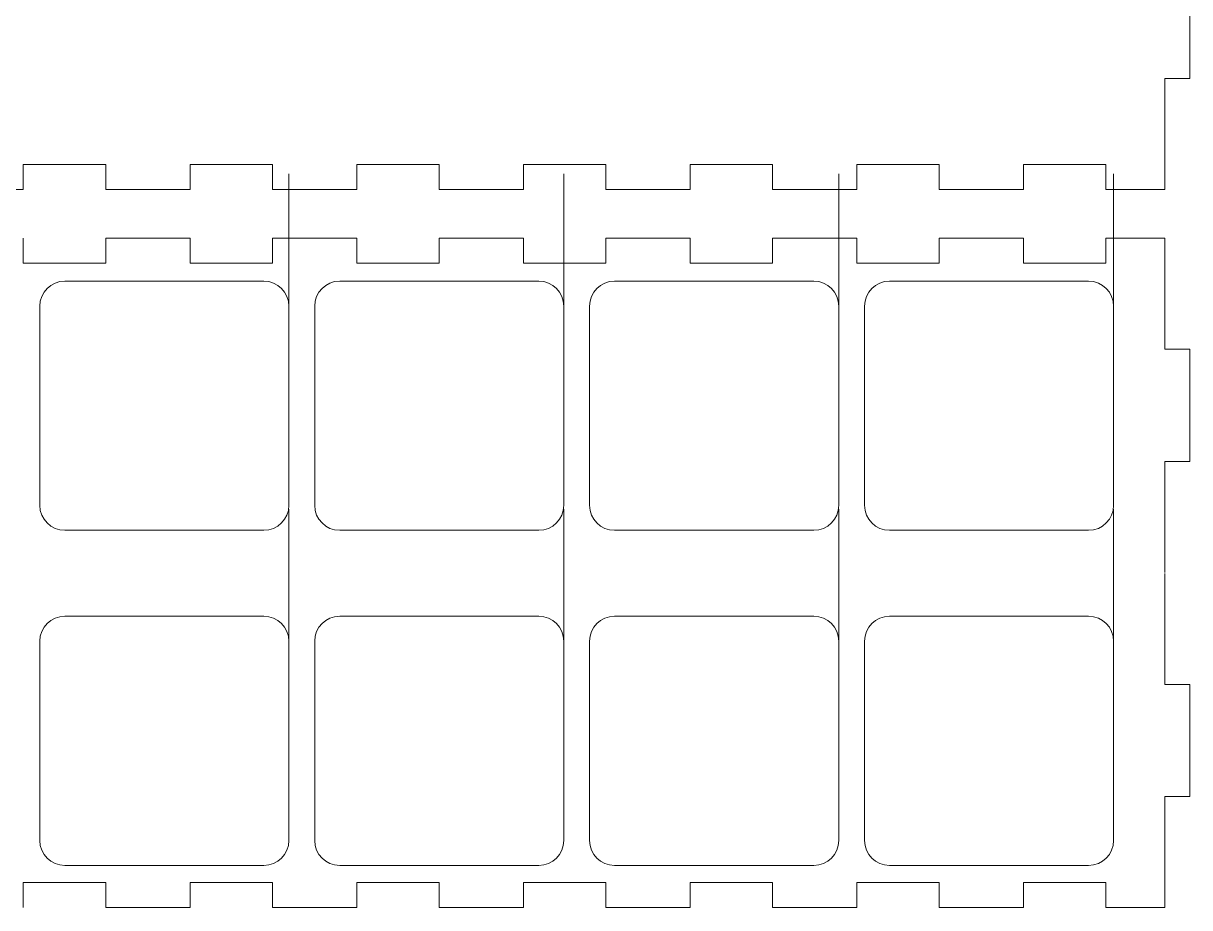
# Model space of a CAD drawing. Header units: centimetres. Extents: x -29.9 to 17.2, y -12.9 to 14.8.
# Drawn here: x 4.07 to 17.19, y -8.52 to 1.42 of the extents above; entities that cross this region are included whole.
import ezdxf

# ---------------------------------------------------------------- set-up
doc = ezdxf.new("R2010")
doc.units = ezdxf.units.CM
doc.header["$MEASUREMENT"] = 0
doc.layers.add('Katman 1', color=7, linetype='Continuous')

msp = doc.modelspace()

# ---------------------------------------------------------------- linework, layer by layer
at = {"layer": 'Katman 1', "color": 1, "lineweight": 9}
for points, knots in [([(7.26184, 8.73362), (7.26184, 8.73362), (7.26184, 8.03983), (7.26184, 8.03983), (7.26184, 8.03983), (7.26184, 7.88451), (7.38779, 7.75856), (7.54309, 7.75856), (7.54309, 7.75856), (7.54309, 7.75856), (8.23687, 7.75858), (8.23687, 7.75858), (8.23687, 7.75858), (8.39217, 7.75856), (8.51812, 7.88451), (8.51812, 8.03981), (8.51812, 8.03981), (8.51812, 8.03981), (8.51812, 8.73362), (8.51812, 8.73362), (8.51812, 8.73362), (8.51812, 8.88891), (8.39217, 9.01485), (8.23687, 9.01485), (8.23687, 9.01485), (8.23687, 9.01485), (7.54309, 9.01487), (7.54309, 9.01487), (7.54309, 9.01487), (7.38779, 9.01485), (7.26184, 8.88891), (7.26184, 8.7336), (7.26184, 0.34686), (7.26184, 8.73362), (7.26184, 8.73362)], [0, 0, 0, 0, 0.11111111, 0.11111111, 0.11111111, 0.11111111, 0.22222222, 0.22222222, 0.22222222, 0.22222222, 0.33333333, 0.33333333, 0.33333333, 0.33333333, 0.44444444, 0.44444444, 0.44444444, 0.44444444, 0.55555556, 0.55555556, 0.55555556, 0.55555556, 0.66666667, 0.66666667, 0.66666667, 0.66666667, 0.77777778, 0.77777778, 0.77777778, 0.77777778, 1, 1, 1, 1.00002, 1.00002, 1.00002, 1.00002]), ([(8.80871, 8.73362), (8.80871, 8.73362), (8.80871, 8.03983), (8.80871, 8.03983), (8.80871, 8.03983), (8.80871, 7.88451), (8.93466, 7.75856), (9.08996, 7.75856), (9.08996, 7.75856), (9.08996, 7.75856), (9.78375, 7.75858), (9.78375, 7.75858), (9.78375, 7.75858), (9.93904, 7.75856), (10.06499, 7.88451), (10.06499, 8.03981), (10.06499, 8.03981), (10.06499, 8.03981), (10.065, 8.73362), (10.065, 8.73362), (10.065, 8.73362), (10.06499, 8.88891), (9.93904, 9.01485), (9.78374, 9.01485), (9.78374, 9.01485), (9.78374, 9.01485), (9.08996, 9.01487), (9.08996, 9.01487), (9.08996, 9.01487), (8.93466, 9.01485), (8.80871, 8.88891), (8.80871, 8.7336), (8.80871, 0.34686), (8.80871, 8.73362), (8.80871, 8.73362)], [0, 0, 0, 0, 0.11111111, 0.11111111, 0.11111111, 0.11111111, 0.22222222, 0.22222222, 0.22222222, 0.22222222, 0.33333333, 0.33333333, 0.33333333, 0.33333333, 0.44444444, 0.44444444, 0.44444444, 0.44444444, 0.55555556, 0.55555556, 0.55555556, 0.55555556, 0.66666667, 0.66666667, 0.66666667, 0.66666667, 0.77777778, 0.77777778, 0.77777778, 0.77777778, 1, 1, 1, 1.00002, 1.00002, 1.00002, 1.00002]), ([(7.05677, -3.99706), (7.05677, -3.99706), (7.05677, -1.75646), (7.05677, -1.75646), (7.05677, -1.75646), (7.05676, -1.60114), (6.93082, -1.47519), (6.77551, -1.47519), (6.77551, -1.47519), (6.77551, -1.47519), (4.53492, -1.47521), (4.53492, -1.47521), (4.53492, -1.47521), (4.37961, -1.47519), (4.25366, -1.60114), (4.25366, -1.75644), (4.25366, -1.75644), (4.25366, -1.75644), (4.25367, -3.99706), (4.25367, -3.99706), (4.25367, -3.99706), (4.25366, -4.15235), (4.37961, -4.27829), (4.53491, -4.27829), (4.53491, -4.27829), (4.53491, -4.27829), (6.77552, -4.27831), (6.77552, -4.27831), (6.77552, -4.27831), (6.93082, -4.27829), (7.05676, -4.15235), (7.05676, -3.99704), (7.05676, 4.3897), (7.05677, -3.99706), (7.05677, -3.99706)], [0, 0, 0, 0, 0.11111111, 0.11111111, 0.11111111, 0.11111111, 0.22222222, 0.22222222, 0.22222222, 0.22222222, 0.33333333, 0.33333333, 0.33333333, 0.33333333, 0.44444444, 0.44444444, 0.44444444, 0.44444444, 0.55555556, 0.55555556, 0.55555556, 0.55555556, 0.66666667, 0.66666667, 0.66666667, 0.66666667, 0.77777778, 0.77777778, 0.77777778, 0.77777778, 1, 1, 1, 1.00002236, 1.00002236, 1.00002236, 1.00002236]), ([(10.15052, -3.99706), (10.15052, -3.99706), (10.15052, -1.75646), (10.15052, -1.75646), (10.15052, -1.75646), (10.15051, -1.60114), (10.02457, -1.47519), (9.86926, -1.47519), (9.86926, -1.47519), (9.86926, -1.47519), (7.62867, -1.47521), (7.62867, -1.47521), (7.62867, -1.47521), (7.47336, -1.47519), (7.34741, -1.60114), (7.34741, -1.75644), (7.34741, -1.75644), (7.34741, -1.75644), (7.34742, -3.99706), (7.34742, -3.99706), (7.34742, -3.99706), (7.34741, -4.15235), (7.47336, -4.27829), (7.62866, -4.27829), (7.62866, -4.27829), (7.62866, -4.27829), (9.86927, -4.27831), (9.86927, -4.27831), (9.86927, -4.27831), (10.02457, -4.27829), (10.15051, -4.15235), (10.15051, -3.99704), (10.15051, 4.3897), (10.15052, -3.99706), (10.15052, -3.99706)], [0, 0, 0, 0, 0.11111111, 0.11111111, 0.11111111, 0.11111111, 0.22222222, 0.22222222, 0.22222222, 0.22222222, 0.33333333, 0.33333333, 0.33333333, 0.33333333, 0.44444444, 0.44444444, 0.44444444, 0.44444444, 0.55555556, 0.55555556, 0.55555556, 0.55555556, 0.66666667, 0.66666667, 0.66666667, 0.66666667, 0.77777778, 0.77777778, 0.77777778, 0.77777778, 1, 1, 1, 1.00002236, 1.00002236, 1.00002236, 1.00002236]), ([(13.24427, -3.99706), (13.24427, -3.99706), (13.24427, -1.75646), (13.24427, -1.75646), (13.24427, -1.75646), (13.24426, -1.60114), (13.11832, -1.47519), (12.96301, -1.47519), (12.96301, -1.47519), (12.96301, -1.47519), (10.72242, -1.47521), (10.72242, -1.47521), (10.72242, -1.47521), (10.56711, -1.47519), (10.44116, -1.60114), (10.44116, -1.75644), (10.44116, -1.75644), (10.44116, -1.75644), (10.44117, -3.99706), (10.44117, -3.99706), (10.44117, -3.99706), (10.44116, -4.15235), (10.56711, -4.27829), (10.72241, -4.27829), (10.72241, -4.27829), (10.72241, -4.27829), (12.96302, -4.27831), (12.96302, -4.27831), (12.96302, -4.27831), (13.11832, -4.27829), (13.24426, -4.15235), (13.24426, -3.99704), (13.24426, 4.3897), (13.24427, -3.99706), (13.24427, -3.99706)], [0, 0, 0, 0, 0.11111111, 0.11111111, 0.11111111, 0.11111111, 0.22222222, 0.22222222, 0.22222222, 0.22222222, 0.33333333, 0.33333333, 0.33333333, 0.33333333, 0.44444444, 0.44444444, 0.44444444, 0.44444444, 0.55555556, 0.55555556, 0.55555556, 0.55555556, 0.66666667, 0.66666667, 0.66666667, 0.66666667, 0.77777778, 0.77777778, 0.77777778, 0.77777778, 1, 1, 1, 1.00002236, 1.00002236, 1.00002236, 1.00002236]), ([(16.33802, -3.99706), (16.33802, -3.99706), (16.33802, -1.75646), (16.33802, -1.75646), (16.33802, -1.75646), (16.33801, -1.60114), (16.21207, -1.47519), (16.05676, -1.47519), (16.05676, -1.47519), (16.05676, -1.47519), (13.81617, -1.47521), (13.81617, -1.47521), (13.81617, -1.47521), (13.66086, -1.47519), (13.53491, -1.60114), (13.53491, -1.75644), (13.53491, -1.75644), (13.53491, -1.75644), (13.53492, -3.99706), (13.53492, -3.99706), (13.53492, -3.99706), (13.53491, -4.15235), (13.66086, -4.27829), (13.81616, -4.27829), (13.81616, -4.27829), (13.81616, -4.27829), (16.05677, -4.27831), (16.05677, -4.27831), (16.05677, -4.27831), (16.21207, -4.27829), (16.33801, -4.15235), (16.33801, -3.99704), (16.33801, 4.3897), (16.33802, -3.99706), (16.33802, -3.99706)], [0, 0, 0, 0, 0.11111111, 0.11111111, 0.11111111, 0.11111111, 0.22222222, 0.22222222, 0.22222222, 0.22222222, 0.33333333, 0.33333333, 0.33333333, 0.33333333, 0.44444444, 0.44444444, 0.44444444, 0.44444444, 0.55555556, 0.55555556, 0.55555556, 0.55555556, 0.66666667, 0.66666667, 0.66666667, 0.66666667, 0.77777778, 0.77777778, 0.77777778, 0.77777778, 1, 1, 1, 1.00002236, 1.00002236, 1.00002236, 1.00002236]), ([(7.05677, -7.76581), (7.05677, -7.76581), (7.05677, -5.52521), (7.05677, -5.52521), (7.05677, -5.52521), (7.05676, -5.3699), (6.93082, -5.24395), (6.77551, -5.24395), (6.77551, -5.24395), (6.77551, -5.24395), (4.53492, -5.24396), (4.53492, -5.24396), (4.53492, -5.24396), (4.37961, -5.24395), (4.25366, -5.3699), (4.25366, -5.5252), (4.25366, -5.5252), (4.25366, -5.5252), (4.25367, -7.76581), (4.25367, -7.76581), (4.25367, -7.76581), (4.25366, -7.92111), (4.37961, -8.04705), (4.53491, -8.04705), (4.53491, -8.04705), (4.53491, -8.04705), (6.77552, -8.04706), (6.77552, -8.04706), (6.77552, -8.04706), (6.93082, -8.04705), (7.05676, -7.92111), (7.05676, -7.7658), (7.05676, 0.62094), (7.05677, -7.76581), (7.05677, -7.76581)], [0, 0, 0, 0, 0.11111111, 0.11111111, 0.11111111, 0.11111111, 0.22222222, 0.22222222, 0.22222222, 0.22222222, 0.33333333, 0.33333333, 0.33333333, 0.33333333, 0.44444444, 0.44444444, 0.44444444, 0.44444444, 0.55555556, 0.55555556, 0.55555556, 0.55555556, 0.66666667, 0.66666667, 0.66666667, 0.66666667, 0.77777778, 0.77777778, 0.77777778, 0.77777778, 1, 1, 1, 1.00001414, 1.00001414, 1.00001414, 1.00001414]), ([(10.15052, -7.76581), (10.15052, -7.76581), (10.15052, -5.52521), (10.15052, -5.52521), (10.15052, -5.52521), (10.15052, -5.3699), (10.02458, -5.24395), (9.86927, -5.24395), (9.86927, -5.24395), (9.86927, -5.24395), (7.62867, -5.24396), (7.62867, -5.24396), (7.62867, -5.24396), (7.47336, -5.24395), (7.34741, -5.3699), (7.34741, -5.5252), (7.34741, -5.5252), (7.34741, -5.5252), (7.34742, -7.76581), (7.34742, -7.76581), (7.34742, -7.76581), (7.34741, -7.92111), (7.47336, -8.04705), (7.62866, -8.04705), (7.62866, -8.04705), (7.62866, -8.04705), (9.86927, -8.04706), (9.86927, -8.04706), (9.86927, -8.04706), (10.02458, -8.04705), (10.15052, -7.92111), (10.15052, -7.7658), (10.15052, 0.62094), (10.15052, -7.76581), (10.15052, -7.76581)], [0, 0, 0, 0, 0.11111111, 0.11111111, 0.11111111, 0.11111111, 0.22222222, 0.22222222, 0.22222222, 0.22222222, 0.33333333, 0.33333333, 0.33333333, 0.33333333, 0.44444444, 0.44444444, 0.44444444, 0.44444444, 0.55555556, 0.55555556, 0.55555556, 0.55555556, 0.66666667, 0.66666667, 0.66666667, 0.66666667, 0.77777778, 0.77777778, 0.77777778, 0.77777778, 1, 1, 1, 1.00001, 1.00001, 1.00001, 1.00001]), ([(13.24427, -7.76581), (13.24427, -7.76581), (13.24427, -5.52521), (13.24427, -5.52521), (13.24427, -5.52521), (13.24426, -5.3699), (13.11832, -5.24395), (12.96301, -5.24395), (12.96301, -5.24395), (12.96301, -5.24395), (10.72242, -5.24396), (10.72242, -5.24396), (10.72242, -5.24396), (10.56711, -5.24395), (10.44116, -5.3699), (10.44116, -5.5252), (10.44116, -5.5252), (10.44116, -5.5252), (10.44117, -7.76581), (10.44117, -7.76581), (10.44117, -7.76581), (10.44116, -7.92111), (10.56711, -8.04705), (10.72241, -8.04705), (10.72241, -8.04705), (10.72241, -8.04705), (12.96302, -8.04706), (12.96302, -8.04706), (12.96302, -8.04706), (13.11832, -8.04705), (13.24426, -7.92111), (13.24426, -7.7658), (13.24426, 0.62094), (13.24427, -7.76581), (13.24427, -7.76581)], [0, 0, 0, 0, 0.11111111, 0.11111111, 0.11111111, 0.11111111, 0.22222222, 0.22222222, 0.22222222, 0.22222222, 0.33333333, 0.33333333, 0.33333333, 0.33333333, 0.44444444, 0.44444444, 0.44444444, 0.44444444, 0.55555556, 0.55555556, 0.55555556, 0.55555556, 0.66666667, 0.66666667, 0.66666667, 0.66666667, 0.77777778, 0.77777778, 0.77777778, 0.77777778, 1, 1, 1, 1.00001414, 1.00001414, 1.00001414, 1.00001414]), ([(16.33802, -7.76581), (16.33802, -7.76581), (16.33802, -5.52521), (16.33802, -5.52521), (16.33802, -5.52521), (16.33802, -5.3699), (16.21208, -5.24395), (16.05677, -5.24395), (16.05677, -5.24395), (16.05677, -5.24395), (13.81617, -5.24396), (13.81617, -5.24396), (13.81617, -5.24396), (13.66087, -5.24395), (13.53492, -5.3699), (13.53492, -5.5252), (13.53492, -5.5252), (13.53492, -5.5252), (13.53492, -7.76581), (13.53492, -7.76581), (13.53492, -7.76581), (13.53492, -7.92111), (13.66087, -8.04705), (13.81617, -8.04705), (13.81617, -8.04705), (13.81617, -8.04705), (16.05677, -8.04706), (16.05677, -8.04706), (16.05677, -8.04706), (16.21208, -8.04705), (16.33802, -7.92111), (16.33802, -7.7658), (16.33802, 0.62094), (16.33802, -7.76581), (16.33802, -7.76581)], [0, 0, 0, 0, 0.11111111, 0.11111111, 0.11111111, 0.11111111, 0.22222222, 0.22222222, 0.22222222, 0.22222222, 0.33333333, 0.33333333, 0.33333333, 0.33333333, 0.44444444, 0.44444444, 0.44444444, 0.44444444, 0.55555556, 0.55555556, 0.55555556, 0.55555556, 0.66666667, 0.66666667, 0.66666667, 0.66666667, 0.77777778, 0.77777778, 0.77777778, 0.77777778, 1, 1, 1, 1.00001, 1.00001, 1.00001, 1.00001]), ([(-3.24988, -2.40686), (-3.24988, -2.40686), (-1.93738, -2.40686), (-1.93738, -2.40686), (-1.93738, -2.40686), (-1.78206, -2.40686), (-1.65611, -2.28092), (-1.65611, -2.12561), (-1.65611, -2.12561), (-1.65611, -2.12561), (-1.65613, -1.75061), (-1.65613, -1.75061), (-1.65613, -1.75061), (-1.65611, -1.59531), (-1.78206, -1.46936), (-1.93736, -1.46936), (-1.93736, -1.46936), (-1.93736, -1.46936), (-3.24988, -1.46936), (-3.24988, -1.46936), (-3.24988, -1.46936), (-3.40516, -1.46936), (-3.53111, -1.59531), (-3.53111, -1.75061), (-3.53111, -1.75061), (-3.53111, -1.75061), (-3.53113, -2.12561), (-3.53113, -2.12561), (-3.53113, -2.12561), (-3.53111, -2.28092), (-3.40516, -2.40686), (-3.24986, -2.40686), (5.13634, -2.40686), (-3.24988, -2.40686), (-3.24988, -2.40686)], [0, 0, 0, 0, 0.11111111, 0.11111111, 0.11111111, 0.11111111, 0.22222222, 0.22222222, 0.22222222, 0.22222222, 0.33333333, 0.33333333, 0.33333333, 0.33333333, 0.44444444, 0.44444444, 0.44444444, 0.44444444, 0.55555556, 0.55555556, 0.55555556, 0.55555556, 0.66666667, 0.66666667, 0.66666667, 0.66666667, 0.77777778, 0.77777778, 0.77777778, 0.77777778, 1, 1, 1, 1.00002, 1.00002, 1.00002, 1.00002]), ([(-1.13102, -2.40675), (-1.13102, -2.40675), (-0.76561, -2.40675), (-0.76561, -2.40675), (-0.76561, -2.40675), (-0.6103, -2.40675), (-0.48435, -2.28081), (-0.48435, -2.1255), (-0.48435, -2.1255), (-0.48435, -2.1255), (-0.48436, -1.7601), (-0.48436, -1.7601), (-0.48436, -1.7601), (-0.48435, -1.60479), (-0.6103, -1.47884), (-0.7656, -1.47884), (-0.7656, -1.47884), (-0.7656, -1.47884), (-1.13102, -1.47885), (-1.13102, -1.47885), (-1.13102, -1.47885), (-1.2863, -1.47884), (-1.41225, -1.60479), (-1.41225, -1.76009), (-1.41225, -1.76009), (-1.41225, -1.76009), (-1.41227, -2.1255), (-1.41227, -2.1255), (-1.41227, -2.1255), (-1.41225, -2.28081), (-1.2863, -2.40675), (-1.131, -2.40675), (7.2552, -2.40675), (-1.13102, -2.40675), (-1.13102, -2.40675)], [0, 0, 0, 0, 0.11111111, 0.11111111, 0.11111111, 0.11111111, 0.22222222, 0.22222222, 0.22222222, 0.22222222, 0.33333333, 0.33333333, 0.33333333, 0.33333333, 0.44444444, 0.44444444, 0.44444444, 0.44444444, 0.55555556, 0.55555556, 0.55555556, 0.55555556, 0.66666667, 0.66666667, 0.66666667, 0.66666667, 0.77777778, 0.77777778, 0.77777778, 0.77777778, 1, 1, 1, 1.00002, 1.00002, 1.00002, 1.00002]), ([(-3.24988, -6.17561), (-3.24988, -6.17561), (-1.93738, -6.17561), (-1.93738, -6.17561), (-1.93738, -6.17561), (-1.78206, -6.1756), (-1.65611, -6.04966), (-1.65611, -5.89435), (-1.65611, -5.89435), (-1.65611, -5.89435), (-1.65613, -5.51936), (-1.65613, -5.51936), (-1.65613, -5.51936), (-1.65611, -5.36405), (-1.78206, -5.2381), (-1.93736, -5.2381), (-1.93736, -5.2381), (-1.93736, -5.2381), (-3.24988, -5.23811), (-3.24988, -5.23811), (-3.24988, -5.23811), (-3.40516, -5.2381), (-3.53111, -5.36405), (-3.53111, -5.51935), (-3.53111, -5.51935), (-3.53111, -5.51935), (-3.53113, -5.89436), (-3.53113, -5.89436), (-3.53113, -5.89436), (-3.53111, -6.04966), (-3.40516, -6.1756), (-3.24986, -6.1756), (5.13634, -6.1756), (-3.24988, -6.17561), (-3.24988, -6.17561)], [0, 0, 0, 0, 0.11111111, 0.11111111, 0.11111111, 0.11111111, 0.22222222, 0.22222222, 0.22222222, 0.22222222, 0.33333333, 0.33333333, 0.33333333, 0.33333333, 0.44444444, 0.44444444, 0.44444444, 0.44444444, 0.55555556, 0.55555556, 0.55555556, 0.55555556, 0.66666667, 0.66666667, 0.66666667, 0.66666667, 0.77777778, 0.77777778, 0.77777778, 0.77777778, 1, 1, 1, 1.00002236, 1.00002236, 1.00002236, 1.00002236]), ([(-1.13102, -6.1755), (-1.13102, -6.1755), (-0.76562, -6.1755), (-0.76562, -6.1755), (-0.76562, -6.1755), (-0.6103, -6.17549), (-0.48435, -6.04955), (-0.48435, -5.89424), (-0.48435, -5.89424), (-0.48435, -5.89424), (-0.48437, -5.52885), (-0.48437, -5.52885), (-0.48437, -5.52885), (-0.48435, -5.37354), (-0.6103, -5.24759), (-0.7656, -5.24759), (-0.7656, -5.24759), (-0.7656, -5.24759), (-1.13102, -5.2476), (-1.13102, -5.2476), (-1.13102, -5.2476), (-1.2863, -5.24759), (-1.41225, -5.37354), (-1.41225, -5.52884), (-1.41225, -5.52884), (-1.41225, -5.52884), (-1.41227, -5.89425), (-1.41227, -5.89425), (-1.41227, -5.89425), (-1.41225, -6.04955), (-1.2863, -6.17549), (-1.131, -6.17549), (7.2552, -6.17549), (-1.13102, -6.1755), (-1.13102, -6.1755)], [0, 0, 0, 0, 0.11111111, 0.11111111, 0.11111111, 0.11111111, 0.22222222, 0.22222222, 0.22222222, 0.22222222, 0.33333333, 0.33333333, 0.33333333, 0.33333333, 0.44444444, 0.44444444, 0.44444444, 0.44444444, 0.55555556, 0.55555556, 0.55555556, 0.55555556, 0.66666667, 0.66666667, 0.66666667, 0.66666667, 0.77777778, 0.77777778, 0.77777778, 0.77777778, 1, 1, 1, 1.00002236, 1.00002236, 1.00002236, 1.00002236])]:
    msp.add_open_spline(points, degree=3, knots=knots, dxfattribs=at)
for points in [[(17.19398, 0.80134), (17.19398, 0.80134), (17.19398, 2.06384), (17.19398, 2.06384)], [(17.19398, 0.80134), (17.19398, 0.80134), (16.91273, 0.80134), (16.91273, 0.80134)], [(16.91273, -0.4471), (16.91273, -0.4471), (16.91273, 0.80134), (16.91273, 0.80134)], [(4.06842, -0.16585), (4.06842, -0.16585), (4.99692, -0.16585), (4.99692, -0.16585)], [(4.06842, -0.16585), (4.06842, -0.16585), (4.06842, -0.4471), (4.06842, -0.4471)], [(4.99692, -0.16585), (4.99692, -0.16585), (4.99692, -0.4471), (4.99692, -0.4471)], [(5.94417, -0.16585), (5.94417, -0.16585), (6.87267, -0.16585), (6.87267, -0.16585)], [(5.94417, -0.16585), (5.94417, -0.16585), (5.94417, -0.4471), (5.94417, -0.4471)], [(6.87267, -0.16585), (6.87267, -0.16585), (6.87267, -0.4471), (6.87267, -0.4471)], [(7.81992, -0.16585), (7.81992, -0.16585), (8.74842, -0.16585), (8.74842, -0.16585)], [(7.81992, -0.16585), (7.81992, -0.16585), (7.81992, -0.4471), (7.81992, -0.4471)], [(8.74842, -0.16585), (8.74842, -0.16585), (8.74842, -0.4471), (8.74842, -0.4471)], [(9.69567, -0.16585), (9.69567, -0.16585), (10.62417, -0.16585), (10.62417, -0.16585)], [(9.69567, -0.16585), (9.69567, -0.16585), (9.69567, -0.4471), (9.69567, -0.4471)], [(10.62417, -0.16585), (10.62417, -0.16585), (10.62417, -0.4471), (10.62417, -0.4471)], [(11.57142, -0.16585), (11.57142, -0.16585), (12.49992, -0.16585), (12.49992, -0.16585)], [(11.57142, -0.16585), (11.57142, -0.16585), (11.57142, -0.4471), (11.57142, -0.4471)], [(12.49992, -0.16585), (12.49992, -0.16585), (12.49992, -0.4471), (12.49992, -0.4471)], [(13.44717, -0.16585), (13.44717, -0.16585), (14.37567, -0.16585), (14.37567, -0.16585)], [(13.44717, -0.16585), (13.44717, -0.16585), (13.44717, -0.4471), (13.44717, -0.4471)], [(14.37567, -0.16585), (14.37567, -0.16585), (14.37567, -0.4471), (14.37567, -0.4471)], [(15.32292, -0.16585), (15.32292, -0.16585), (16.25142, -0.16585), (16.25142, -0.16585)], [(15.32292, -0.16585), (15.32292, -0.16585), (15.32292, -0.4471), (15.32292, -0.4471)], [(16.25142, -0.16585), (16.25142, -0.16585), (16.25142, -0.4471), (16.25142, -0.4471)], [(3.12117, -0.4471), (3.12117, -0.4471), (4.06842, -0.4471), (4.06842, -0.4471)], [(4.99692, -0.4471), (4.99692, -0.4471), (5.94417, -0.4471), (5.94417, -0.4471)], [(6.87267, -0.4471), (6.87267, -0.4471), (7.81992, -0.4471), (7.81992, -0.4471)], [(8.74842, -0.4471), (8.74842, -0.4471), (9.69567, -0.4471), (9.69567, -0.4471)], [(10.62417, -0.4471), (10.62417, -0.4471), (11.57142, -0.4471), (11.57142, -0.4471)], [(12.49992, -0.4471), (12.49992, -0.4471), (13.44717, -0.4471), (13.44717, -0.4471)], [(14.37567, -0.4471), (14.37567, -0.4471), (15.32292, -0.4471), (15.32292, -0.4471)], [(16.25142, -0.4471), (16.25142, -0.4471), (16.91273, -0.4471), (16.91273, -0.4471)], [(4.0684, -0.99427), (4.0684, -0.99427), (4.0684, -1.27552), (4.0684, -1.27552)], [(4.99689, -0.99427), (4.99689, -0.99427), (5.94416, -0.99427), (5.94416, -0.99427)], [(4.99689, -0.99427), (4.99689, -0.99427), (4.99689, -1.27552), (4.99689, -1.27552)], [(5.94416, -0.99427), (5.94416, -0.99427), (5.94416, -1.27552), (5.94416, -1.27552)], [(6.87265, -0.99427), (6.87265, -0.99427), (7.81989, -0.99427), (7.81989, -0.99427)], [(6.87265, -0.99427), (6.87265, -0.99427), (6.87265, -1.27552), (6.87265, -1.27552)], [(7.81989, -0.99427), (7.81989, -0.99427), (7.81989, -1.27552), (7.81989, -1.27552)], [(8.74841, -0.99427), (8.74841, -0.99427), (9.69565, -0.99427), (9.69565, -0.99427)], [(8.74841, -0.99427), (8.74841, -0.99427), (8.74841, -1.27552), (8.74841, -1.27552)], [(9.69565, -0.99427), (9.69565, -0.99427), (9.69565, -1.27552), (9.69565, -1.27552)], [(10.62414, -0.99427), (10.62414, -0.99427), (11.57138, -0.99427), (11.57138, -0.99427)], [(10.62414, -0.99427), (10.62414, -0.99427), (10.62414, -1.27552), (10.62414, -1.27552)], [(11.57139, -0.99427), (11.57139, -0.99427), (11.57139, -1.27552), (11.57139, -1.27552)], [(12.49991, -0.99427), (12.49991, -0.99427), (13.44715, -0.99427), (13.44715, -0.99427)], [(12.49991, -0.99427), (12.49991, -0.99427), (12.49991, -1.27552), (12.49991, -1.27552)], [(13.44715, -0.99427), (13.44715, -0.99427), (13.44715, -1.27552), (13.44715, -1.27552)], [(14.37564, -0.99427), (14.37564, -0.99427), (15.32291, -0.99427), (15.32291, -0.99427)], [(14.37564, -0.99427), (14.37564, -0.99427), (14.37564, -1.27552), (14.37564, -1.27552)], [(15.32291, -0.99427), (15.32291, -0.99427), (15.32291, -1.27552), (15.32291, -1.27552)], [(16.2514, -0.99427), (16.2514, -0.99427), (16.91273, -0.99427), (16.91273, -0.99427)], [(16.2514, -0.99427), (16.2514, -0.99427), (16.2514, -1.27552), (16.2514, -1.27552)], [(16.91273, -2.24271), (16.91273, -2.24271), (16.91273, -0.99427), (16.91273, -0.99427)], [(4.0684, -1.27552), (4.0684, -1.27552), (4.99689, -1.27552), (4.99689, -1.27552)], [(5.94416, -1.27552), (5.94416, -1.27552), (6.87265, -1.27552), (6.87265, -1.27552)], [(7.81989, -1.27552), (7.81989, -1.27552), (8.74841, -1.27552), (8.74841, -1.27552)], [(9.69565, -1.27552), (9.69565, -1.27552), (10.62414, -1.27552), (10.62414, -1.27552)], [(11.57139, -1.27552), (11.57139, -1.27552), (12.49991, -1.27552), (12.49991, -1.27552)], [(13.44715, -1.27552), (13.44715, -1.27552), (14.37564, -1.27552), (14.37564, -1.27552)], [(15.32291, -1.27552), (15.32291, -1.27552), (16.2514, -1.27552), (16.2514, -1.27552)], [(17.19398, -2.24271), (17.19398, -2.24271), (16.91273, -2.24271), (16.91273, -2.24271)], [(17.19398, -3.5052), (17.19398, -3.5052), (17.19398, -2.2427), (17.19398, -2.2427)], [(17.19398, -3.5052), (17.19398, -3.5052), (16.91273, -3.5052), (16.91273, -3.5052)], [(16.91273, -4.75364), (16.91273, -4.75364), (16.91273, -3.5052), (16.91273, -3.5052)], [(16.91273, -6.01146), (16.91273, -6.01146), (16.91273, -4.76302), (16.91273, -4.76302)], [(17.19398, -6.01146), (17.19398, -6.01146), (16.91273, -6.01146), (16.91273, -6.01146)], [(17.19398, -7.27395), (17.19398, -7.27395), (17.19398, -6.01145), (17.19398, -6.01145)], [(17.19398, -7.27395), (17.19398, -7.27395), (16.91273, -7.27395), (16.91273, -7.27395)], [(16.91273, -8.52239), (16.91273, -8.52239), (16.91273, -7.27395), (16.91273, -7.27395)], [(4.0684, -8.24114), (4.0684, -8.24114), (4.99689, -8.24114), (4.99689, -8.24114)], [(4.0684, -8.24114), (4.0684, -8.24114), (4.0684, -8.5224), (4.0684, -8.5224)], [(4.99689, -8.24114), (4.99689, -8.24114), (4.99689, -8.5224), (4.99689, -8.5224)], [(5.94416, -8.24114), (5.94416, -8.24114), (6.87265, -8.24114), (6.87265, -8.24114)], [(5.94416, -8.24114), (5.94416, -8.24114), (5.94416, -8.5224), (5.94416, -8.5224)], [(6.87265, -8.24114), (6.87265, -8.24114), (6.87265, -8.5224), (6.87265, -8.5224)], [(7.81989, -8.24114), (7.81989, -8.24114), (8.74841, -8.24114), (8.74841, -8.24114)], [(7.81989, -8.24114), (7.81989, -8.24114), (7.81989, -8.5224), (7.81989, -8.5224)], [(8.74841, -8.24114), (8.74841, -8.24114), (8.74841, -8.5224), (8.74841, -8.5224)], [(9.69565, -8.24114), (9.69565, -8.24114), (10.62414, -8.24114), (10.62414, -8.24114)], [(9.69565, -8.24114), (9.69565, -8.24114), (9.69565, -8.5224), (9.69565, -8.5224)], [(10.62414, -8.24114), (10.62414, -8.24114), (10.62414, -8.5224), (10.62414, -8.5224)], [(11.57139, -8.24114), (11.57139, -8.24114), (12.49991, -8.24114), (12.49991, -8.24114)], [(11.57139, -8.24114), (11.57139, -8.24114), (11.57139, -8.5224), (11.57139, -8.5224)], [(12.49991, -8.24114), (12.49991, -8.24114), (12.49991, -8.5224), (12.49991, -8.5224)], [(13.44715, -8.24114), (13.44715, -8.24114), (14.37564, -8.24114), (14.37564, -8.24114)], [(13.44715, -8.24114), (13.44715, -8.24114), (13.44715, -8.5224), (13.44715, -8.5224)], [(14.37564, -8.24114), (14.37564, -8.24114), (14.37564, -8.5224), (14.37564, -8.5224)], [(15.32291, -8.24114), (15.32291, -8.24114), (16.2514, -8.24114), (16.2514, -8.24114)], [(15.32291, -8.24114), (15.32291, -8.24114), (15.32291, -8.5224), (15.32291, -8.5224)], [(16.2514, -8.24114), (16.2514, -8.24114), (16.2514, -8.5224), (16.2514, -8.5224)], [(4.99689, -8.5224), (4.99689, -8.5224), (5.94416, -8.5224), (5.94416, -8.5224)], [(6.87265, -8.5224), (6.87265, -8.5224), (7.81989, -8.5224), (7.81989, -8.5224)], [(8.74841, -8.5224), (8.74841, -8.5224), (9.69565, -8.5224), (9.69565, -8.5224)], [(10.62414, -8.5224), (10.62414, -8.5224), (11.57138, -8.5224), (11.57138, -8.5224)], [(12.49991, -8.5224), (12.49991, -8.5224), (13.44715, -8.5224), (13.44715, -8.5224)], [(14.37564, -8.5224), (14.37564, -8.5224), (15.32291, -8.5224), (15.32291, -8.5224)], [(16.2514, -8.5224), (16.2514, -8.5224), (16.91273, -8.5224), (16.91273, -8.5224)]]:
    msp.add_open_spline(points, degree=3, dxfattribs=at)

doc.saveas('drawing.dxf')
